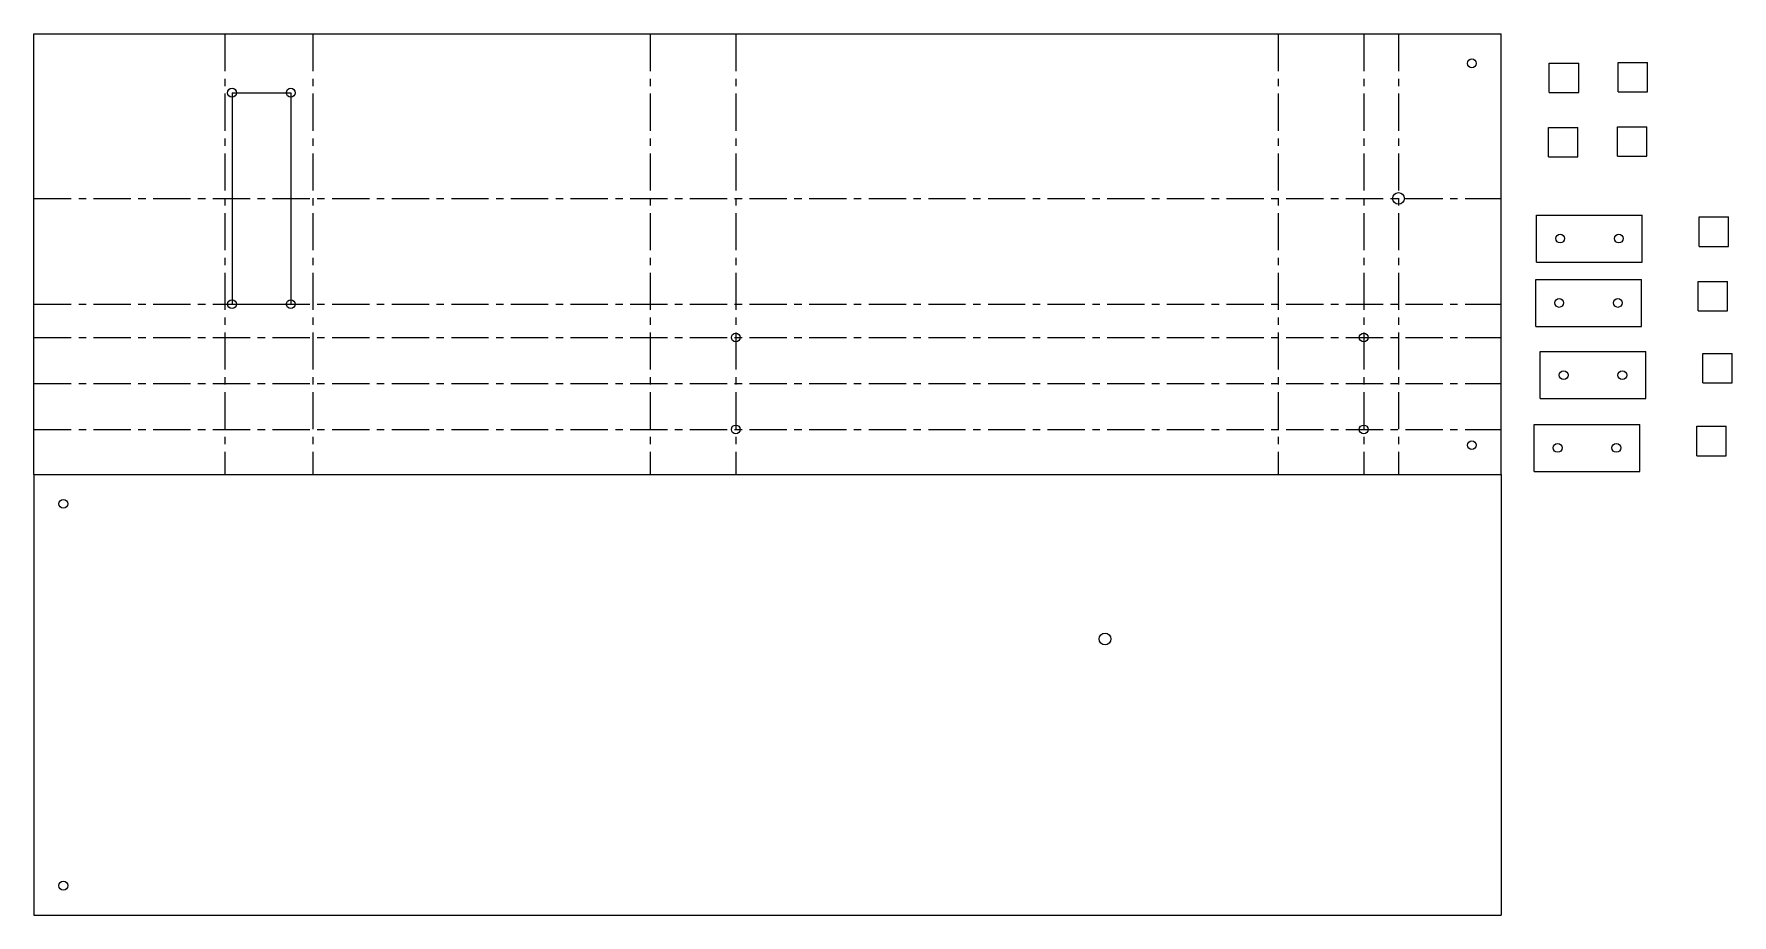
# Model space of a CAD drawing. Header units: millimetres. Extents: x 0 to 579, y -150 to 150.
import ezdxf

# ---------------------------------------------------------------- set-up
doc = ezdxf.new("R2010")
doc.units = ezdxf.units.MM
doc.linetypes.add('CENTERX2', pattern=[20.32, 12.7, -2.54, 2.54, -2.54])

msp = doc.modelspace()

# ---------------------------------------------------------------- linework, layer by layer
at = {"color": 7, "linetype": 'Continuous'}
for p, q in [((0, 0), (0, 150)), ((0, 150), (500, 150)), ((500, 0), (500, 150)), ((516.4, 130.05), (516.4, 140.05)), ((516.4, 140.05), (526.4, 140.05)), ((526.4, 130.05), (526.4, 140.05)), ((539.91, 130.28), (539.91, 140.28)), ((539.91, 140.28), (549.91, 140.28)), ((549.91, 130.28), (549.91, 140.28)), ((67.5, 130), (87.5, 130)), ((67.5, 130), (67.5, 58)), ((87.5, 130), (87.5, 58)), ((516.4, 130.05), (526.4, 130.05)), ((539.91, 130.28), (549.91, 130.28)), ((516.07, 108.14), (516.07, 118.14)), ((516.07, 118.14), (526.07, 118.14)), ((526.07, 108.14), (526.07, 118.14)), ((539.59, 108.36), (539.59, 118.36)), ((539.59, 118.36), (549.59, 118.36)), ((549.59, 108.36), (549.59, 118.36)), ((516.07, 108.14), (526.07, 108.14)), ((539.59, 108.36), (549.59, 108.36)), ((512.08, 72.34), (512.08, 88.34)), ((512.08, 88.34), (548.08, 88.34)), ((548.08, 72.34), (548.08, 88.34)), ((567.46, 77.69), (567.46, 87.69)), ((567.46, 87.69), (577.46, 87.69)), ((577.46, 77.69), (577.46, 87.69)), ((567.46, 77.69), (577.46, 77.69)), ((512.08, 72.34), (548.08, 72.34)), ((511.76, 50.42), (511.76, 66.42)), ((511.76, 66.42), (547.76, 66.42)), ((547.76, 50.42), (547.76, 66.42)), ((567.14, 55.77), (567.14, 65.77)), ((567.14, 65.77), (577.14, 65.77)), ((577.14, 55.77), (577.14, 65.77)), ((67.5, 58), (87.5, 58)), ((567.14, 55.77), (577.14, 55.77)), ((511.76, 50.42), (547.76, 50.42)), ((513.28, 25.84), (513.28, 41.84)), ((513.28, 41.84), (549.28, 41.84)), ((549.28, 25.84), (549.28, 41.84)), ((568.66, 31.19), (568.66, 41.19)), ((568.66, 41.19), (578.66, 41.19)), ((578.66, 31.19), (578.66, 41.19)), ((568.66, 31.19), (578.66, 31.19)), ((513.28, 25.84), (549.28, 25.84)), ((511.23, 1.06), (511.23, 17.06)), ((511.23, 17.06), (547.23, 17.06)), ((547.23, 1.06), (547.23, 17.06)), ((566.61, 6.41), (566.61, 16.41)), ((566.61, 16.41), (576.61, 16.41)), ((576.61, 6.41), (576.61, 16.41)), ((566.61, 6.41), (576.61, 6.41)), ((0, 0), (500, 0)), ((0, 0), (500, 0)), ((0, 0), (0, -150)), ((500, 0), (500, -150)), ((511.23, 1.06), (547.23, 1.06)), ((0, -150), (500, -150))]:
    msp.add_line(p, q, dxfattribs=at)
at = {"color": 7, "linetype": 'CENTERX2'}
for p, q in [((65, 150), (65, 0)), ((95, 150), (95, 0)), ((210, 150), (210, 0)), ((239.15, 150), (239.15, 0)), ((424, 150), (424, 0)), ((453.15, 150), (453.15, 0)), ((465, 150), (465, 0)), ((0, 94), (500, 94)), ((0, 58), (500, 58)), ((0, 46.65), (500, 46.65)), ((0, 31), (500, 31)), ((0, 15.35), (500, 15.35))]:
    msp.add_line(p, q, dxfattribs=at)
at = {"color": 7, "linetype": 'Continuous'}
for centre, radius in [((490, 140), 1.5), ((67.5, 130), 1.5), ((87.5, 130), 1.5), ((465, 94), 2), ((520.08, 80.34), 1.5), ((540.08, 80.34), 1.5), ((67.5, 58), 1.5), ((87.5, 58), 1.5), ((519.76, 58.42), 1.5), ((539.76, 58.42), 1.5), ((239.15, 46.65), 1.5), ((453.15, 46.65), 1.5), ((521.28, 33.84), 1.5), ((541.28, 33.84), 1.5), ((239.15, 15.35), 1.5), ((453.15, 15.35), 1.5), ((490, 10), 1.5), ((519.23, 9.06), 1.5), ((539.23, 9.06), 1.5), ((10, -10), 1.5), ((365, -56), 2), ((10, -140), 1.5)]:
    msp.add_circle(centre, radius, dxfattribs=at)

doc.saveas('drawing.dxf')
